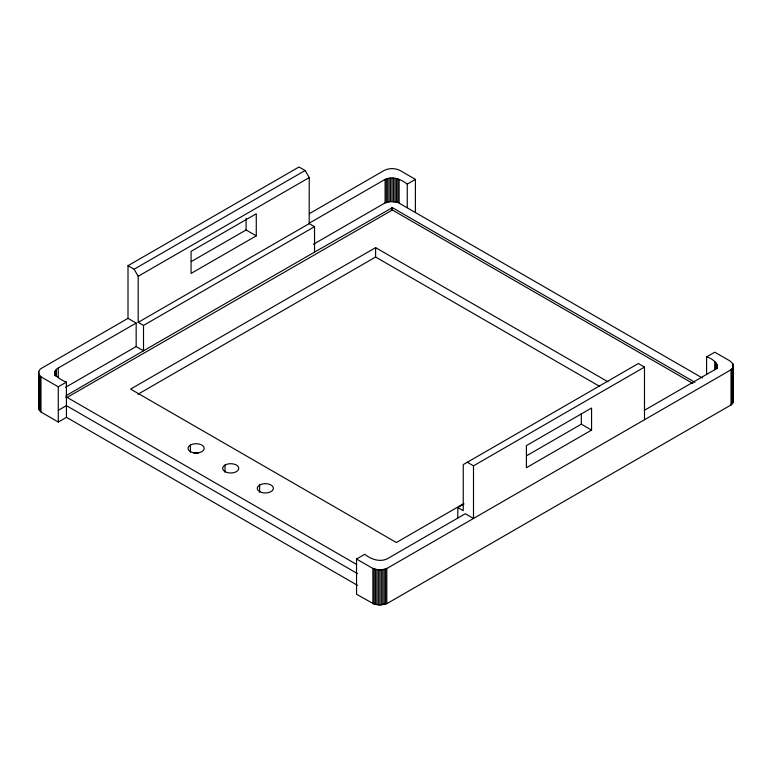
<?xml version="1.0" encoding="UTF-8"?>
<svg xmlns="http://www.w3.org/2000/svg" width="772" height="772" viewBox="0 0 772 772"><rect width="100%" height="100%" fill="white"/><g stroke="black" fill="none" stroke-linecap="round" stroke-linejoin="round"><path stroke-width="1.16" d="M65.533 387.322L136.161 346.56L143.515 350.806L314.551 252.106L314.513 226.698L143.515 325.427L143.515 350.806L66.238 395.563L66.238 397.908L392.369 210.003L692.822 383.433M256.275 235.856L256.285 213.767L191.08 251.334L191.07 273.433L256.275 235.856L246.085 229.979L191.311 261.534M128.007 265.693L134.125 269.225L138.198 276.279L138.198 322.349L309.196 223.629L309.234 177.579L305.123 170.506L299.015 166.984L128.007 265.693L128.007 318.344L136.161 323.053L136.161 346.56M415.394 212.31L415.404 179.393L400.253 170.573C395.274 167.958 388.943 167.958 383.964 170.573L309.379 213.651M457.815 517.925L457.815 507.542L464.068 503.933M128.007 318.344L41.977 368.012C37.683 369.682 37.683 375.752 41.977 377.421L58.257 386.82L58.305 422.052L66.45 417.305L66.402 382.121C61.471 380.374 48.964 373.387 58.257 368.012L136.161 323.053M706.592 374.545L706.592 356.915C711.244 357.928 721.579 364.606 714.737 369.711L644.533 410.241M733.4 365.696L732.512 368.225L730.022 370.367L387.959 567.864C382.989 570.421 376.697 570.421 371.747 567.816L356.529 559.024L356.558 594.266L374.121 604.119L379.834 605.016L386.82 603.685L731.016 404.972L732.995 402.666L733.4 400.957L733.024 363.988L730.109 361.007L714.747 352.215L706.592 356.915M38.996 406.255L38.697 408.842L40.984 412.026L58.305 422.052M134.125 269.225L305.123 170.506M138.198 276.279L309.234 177.579M309.273 223.156L385.093 179.393C392.63 176.045 401.17 179.229 407.259 184.103L415.404 179.393M58.257 386.82L66.402 382.121M313.432 244.261L385.093 202.901L390.603 201.589L397.86 202.418L702.423 378.01M58.257 410.328L66.402 405.628L357.436 573.577M608.018 381.822L375.607 247.638L130.603 389.088L396.364 542.523L463.084 504M137.908 394.28L375.607 257.037L599.68 386.405M467.321 462.254L473.497 465.825L644.485 367.096L644.485 419.756M526.514 455.818L581.316 424.175L591.564 430.091L591.564 408.002L526.417 445.608L526.417 467.707L591.564 430.091M356.529 559.024L364.741 554.286C370.83 559.15 379.37 562.344 386.907 558.986L465.284 513.737L473.497 518.475L473.497 465.825M314.551 252.106L392.369 207.649L694.906 382.285M644.485 367.096L638.309 363.535L463.248 464.609L463.248 510.678L457.815 507.542M309.196 223.629L314.513 226.698M138.198 322.349L143.515 325.427M66.238 396.885L356.654 564.477M66.45 417.305L357.407 585.311M733.4 400.957L733.024 363.988M246.085 218.341L246.085 229.979M733.313 364.838L733.294 401.816M732.995 367.404L732.995 402.666M732.512 368.225L732.512 403.486M731.846 368.997L731.846 404.258M731.016 369.72L731.016 404.972M717.111 365.667L717.111 368.012M717.014 364.799L717.014 368.321M716.725 363.94L716.725 368.649M716.242 363.12L716.242 368.997M715.567 362.338L715.567 369.392M714.737 361.614L714.737 369.846M581.316 413.715L581.316 424.175M407.259 184.103L407.259 207.6M399.114 179.393L399.114 202.901M397.86 178.911L397.86 202.418M396.509 178.525L396.509 202.032M395.09 178.255L395.09 201.753M393.614 178.081L393.614 201.589M392.369 207.649L392.369 210.003M392.108 178.023L392.108 201.531M391.993 207.658L391.993 210.013M391.655 207.726L391.655 210.08M390.603 178.081L390.603 201.589M389.127 178.255L389.127 201.753M387.698 178.525L387.698 202.032M386.82 568.424L386.82 603.685M386.347 178.911L386.347 202.418M385.566 568.896L385.566 604.158M385.093 179.393L385.093 202.901M384.224 569.273L384.224 604.534M382.796 569.543L382.796 604.804M381.329 569.707L381.329 604.968M379.834 569.765L379.834 605.016M378.348 569.697L378.348 604.958M376.871 569.524L376.871 604.785M375.607 247.638L375.607 257.037M375.462 569.244L375.462 604.505M374.121 568.867L374.121 604.119M372.876 568.385L372.876 603.646M259.624 485.028L259.624 492.082M225.019 465.053L225.019 472.097M190.414 445.068L190.414 452.122M58.257 368.012L58.257 377.421M56.424 369.392L56.424 376.447M55.758 370.174L55.758 376.051M55.275 370.994L55.275 375.694M54.986 371.853L54.986 375.375M54.889 372.722L54.889 375.067M40.984 376.765L40.984 412.026M40.144 376.041L40.144 411.302M39.478 375.26L39.478 410.521M38.996 374.439L38.996 409.7M38.697 371.853L38.697 408.842M194.023 453.26A8.058 4.651 0 0 1 198.201 453.26M190.414 451.649A8.058 4.651 0 0 0 203.895 449.565A8.058 4.651 0 0 0 194.023 443.861A8.058 4.651 0 0 0 190.414 451.649M225.019 471.634A8.058 4.651 0 0 0 238.5 469.54A8.058 4.651 0 0 0 228.628 463.847A8.058 4.651 0 0 0 225.019 471.634M259.624 491.61A8.058 4.651 0 0 0 273.114 489.525A8.058 4.651 0 0 0 263.242 483.822A8.058 4.651 0 0 0 259.624 491.61"/></g></svg>
